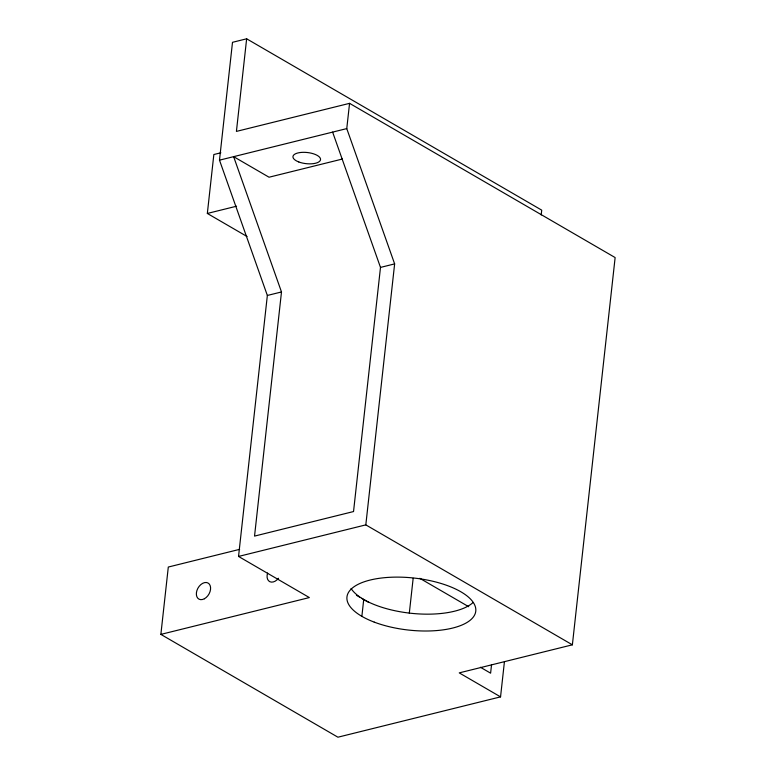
<?xml version="1.0" encoding="UTF-8"?>
<svg xmlns="http://www.w3.org/2000/svg" width="776" height="776" viewBox="0 0 776 776"><rect width="100%" height="100%" fill="white"/><g stroke="black" fill="none" stroke-linecap="round" stroke-linejoin="round"><path stroke-width="1.16" d="M504.4 661.986L500.549 696.867L337.919 737.2L160.865 634.39L168.305 567.043L239.629 549.35M247.078 236.534L207.338 213.458L213.846 154.521L220.859 152.785M160.865 634.39L309.362 597.568L238.542 556.44L267.351 295.462L219.492 160.166L232.499 42.311L246.642 38.8L541.726 210.15L541.192 214.962M246.642 38.8L236.418 131.406L349.559 103.344L615.135 257.564L572.378 644.817L459.237 672.879L500.549 696.867M342.41 159.031L269.039 177.219L233.634 156.665L281.494 291.96L254.538 536.1L353.536 511.549L380.492 267.41L332.623 132.114M572.378 644.817L365.816 524.877L394.635 263.898L346.765 128.603L349.559 103.344M361.868 616.338L363.721 599.499M409.311 613.176L413.162 578.295M491.538 664.76L490.607 673.18L480.431 667.263M219.492 160.166L346.765 128.603M207.338 213.458L236.573 206.203M267.351 295.462L281.494 291.96M380.492 267.41L394.635 263.898M238.542 556.44L365.816 524.877M419.806 578.314L468.714 606.706M356.446 595.27L359.56 597.083M361.645 598.286L368.872 602.486M472.991 602.583A64.796 26.151 6.3 0 1 409.534 613.118A64.796 26.151 6.3 0 1 351.082 588.499M278.526 578.246A9.254 6.256 -59.9 0 1 269.844 581.699A9.254 6.256 -59.9 0 1 267.594 573.047M298.779 161.961A13.89 5.607 6.3 0 0 320.498 159.866A13.89 5.607 6.3 0 0 300.933 152.445A13.89 5.607 6.3 0 0 298.779 161.961M374.245 622.129A64.796 26.151 6.3 0 0 475.572 612.342A64.796 26.151 6.3 0 0 384.265 577.713A64.796 26.151 6.3 0 0 374.245 622.129M204.408 598.752A9.254 6.256 -59.9 0 0 209.132 583.882A9.254 6.256 -59.9 0 0 196.891 590.585A9.254 6.256 -59.9 0 0 204.408 598.752"/></g></svg>
